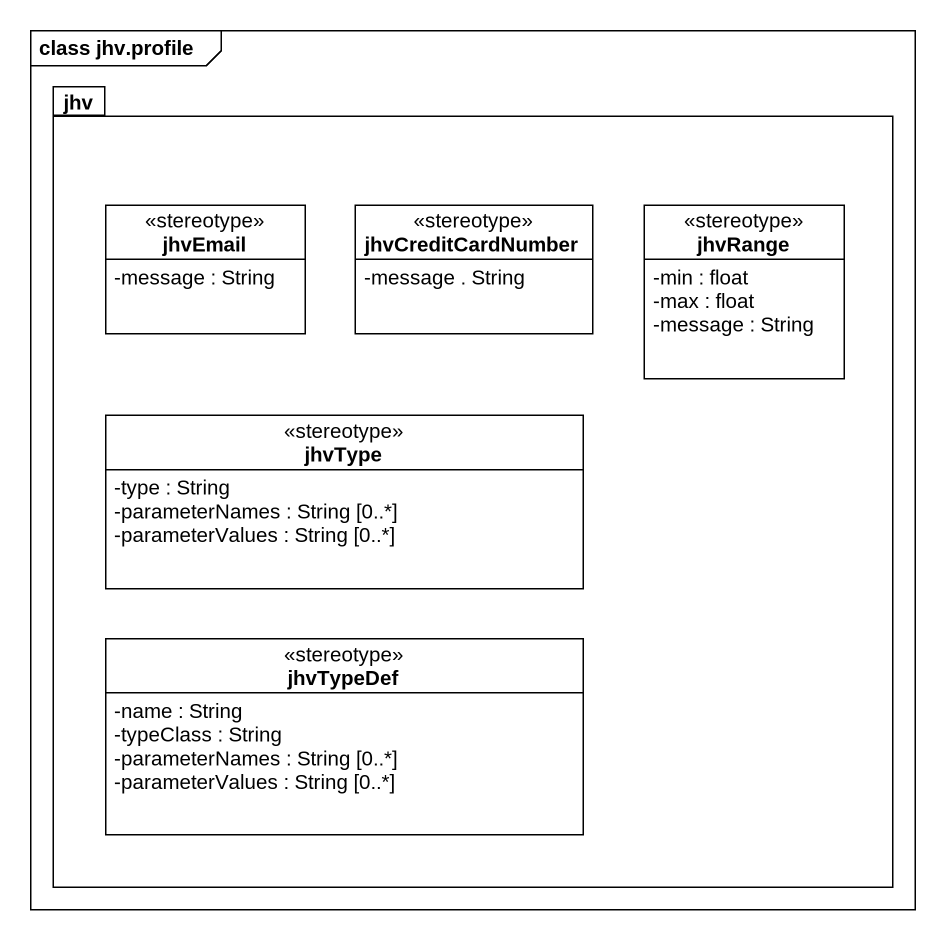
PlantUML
@startuml
mainframe class jhv.profile
hide circle
hide empty members
skinparam classAttributeIconSize 0
package jhv {
  class jhvEmail <<stereotype>> {
    -message : String
  }
  class jhvCreditCardNumber <<stereotype>> {
    -message . String
  }
  class jhvRange <<stereotype>> {
    -min : float
    -max : float
    -message : String
  }
  class jhvType <<stereotype>> {
    -type : String
    -parameterNames : String [0..*]
    -parameterValues : String [0..*]
  }
  class jhvTypeDef <<stereotype>> {
    -name : String
    -typeClass : String
    -parameterNames : String [0..*]
    -parameterValues : String [0..*]
  }
}
@enduml
